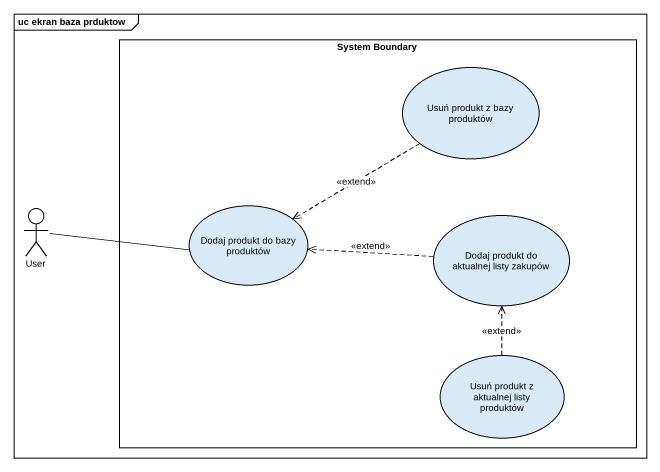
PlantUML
@startuml
mainframe uc ekran baza prduktow
rectangle "System Boundary" as System_Boundary {
  usecase "Usuń produkt z bazy produktów" as Usuń_produkt_z_bazy
  usecase "Dodaj produkt do bazy produktów" as Dodaj_produkt_do_bazy
  usecase "Dodaj produkt do aktualnej listy zakupów" as Dodaj_produkt_do_aktualnej
  usecase "Usuń produkt z aktualnej listy produktów" as Usuń_produkt_z_aktualnej
}
actor User
Usuń_produkt_z_bazy .left.> Dodaj_produkt_do_bazy : <<extend>>
User -right- Dodaj_produkt_do_bazy
Dodaj_produkt_do_aktualnej .left.> Dodaj_produkt_do_bazy : <<extend>>
Usuń_produkt_z_aktualnej .up.> Dodaj_produkt_do_aktualnej : <<extend>>
@enduml
